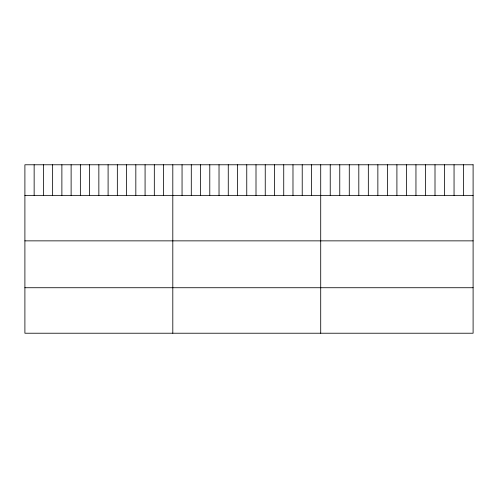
<?xml version="1.0" encoding="UTF-8"?>
<svg xmlns="http://www.w3.org/2000/svg" width="498" height="498" viewBox="0 0 498 498"><rect width="100%" height="100%" fill="white"/><g stroke="black" fill="none" stroke-linecap="round" stroke-linejoin="round"><path stroke-width="0.75" d="M24.9 195.365L473.1 195.365M24.9 240.858L473.1 240.858M24.9 287.732L473.1 287.732M463.576 164.776L463.576 195.365M454.052 164.776L454.052 195.365M444.527 164.776L444.527 195.365M435.003 164.776L435.003 195.365M425.479 164.776L425.479 195.365M415.955 164.776L415.955 195.365M406.43 164.776L406.43 195.365M396.906 164.776L396.906 195.365M387.382 164.776L387.382 195.365M377.858 164.776L377.858 195.365M368.333 164.776L368.333 195.365M358.809 164.776L358.809 195.365M349.285 164.776L349.285 195.365M339.76 164.776L339.76 195.365M330.236 164.776L330.236 195.365M320.712 164.776L320.712 333.224M311.468 164.776L311.468 195.365M302.224 164.776L302.224 195.365M292.98 164.776L292.98 195.365M283.736 164.776L283.736 195.365M274.491 164.776L274.491 195.365M265.247 164.776L265.247 195.365M256.003 164.776L256.003 195.365M246.759 164.776L246.759 195.365M237.515 164.776L237.515 195.365M228.271 164.776L228.271 195.365M219.027 164.776L219.027 195.365M209.783 164.776L209.783 195.365M200.538 164.776L200.538 195.365M191.294 164.776L191.294 195.365M182.05 164.776L182.05 195.365M172.806 164.776L172.806 333.224M163.562 164.776L163.562 195.365M154.318 164.776L154.318 195.365M145.074 164.776L145.074 195.365M135.829 164.776L135.829 195.365M126.585 164.776L126.585 195.365M117.341 164.776L117.341 195.365M108.097 164.776L108.097 195.365M98.853 164.776L98.853 195.365M89.609 164.776L89.609 195.365M80.365 164.776L80.365 195.365M71.121 164.776L71.121 195.365M61.877 164.776L61.877 195.365M52.632 164.776L52.632 195.365M43.388 164.776L43.388 195.365M34.144 164.776L34.144 195.365M473.1 164.776L24.9 164.776L24.9 333.224L473.1 333.224L473.1 164.776"/></g></svg>
